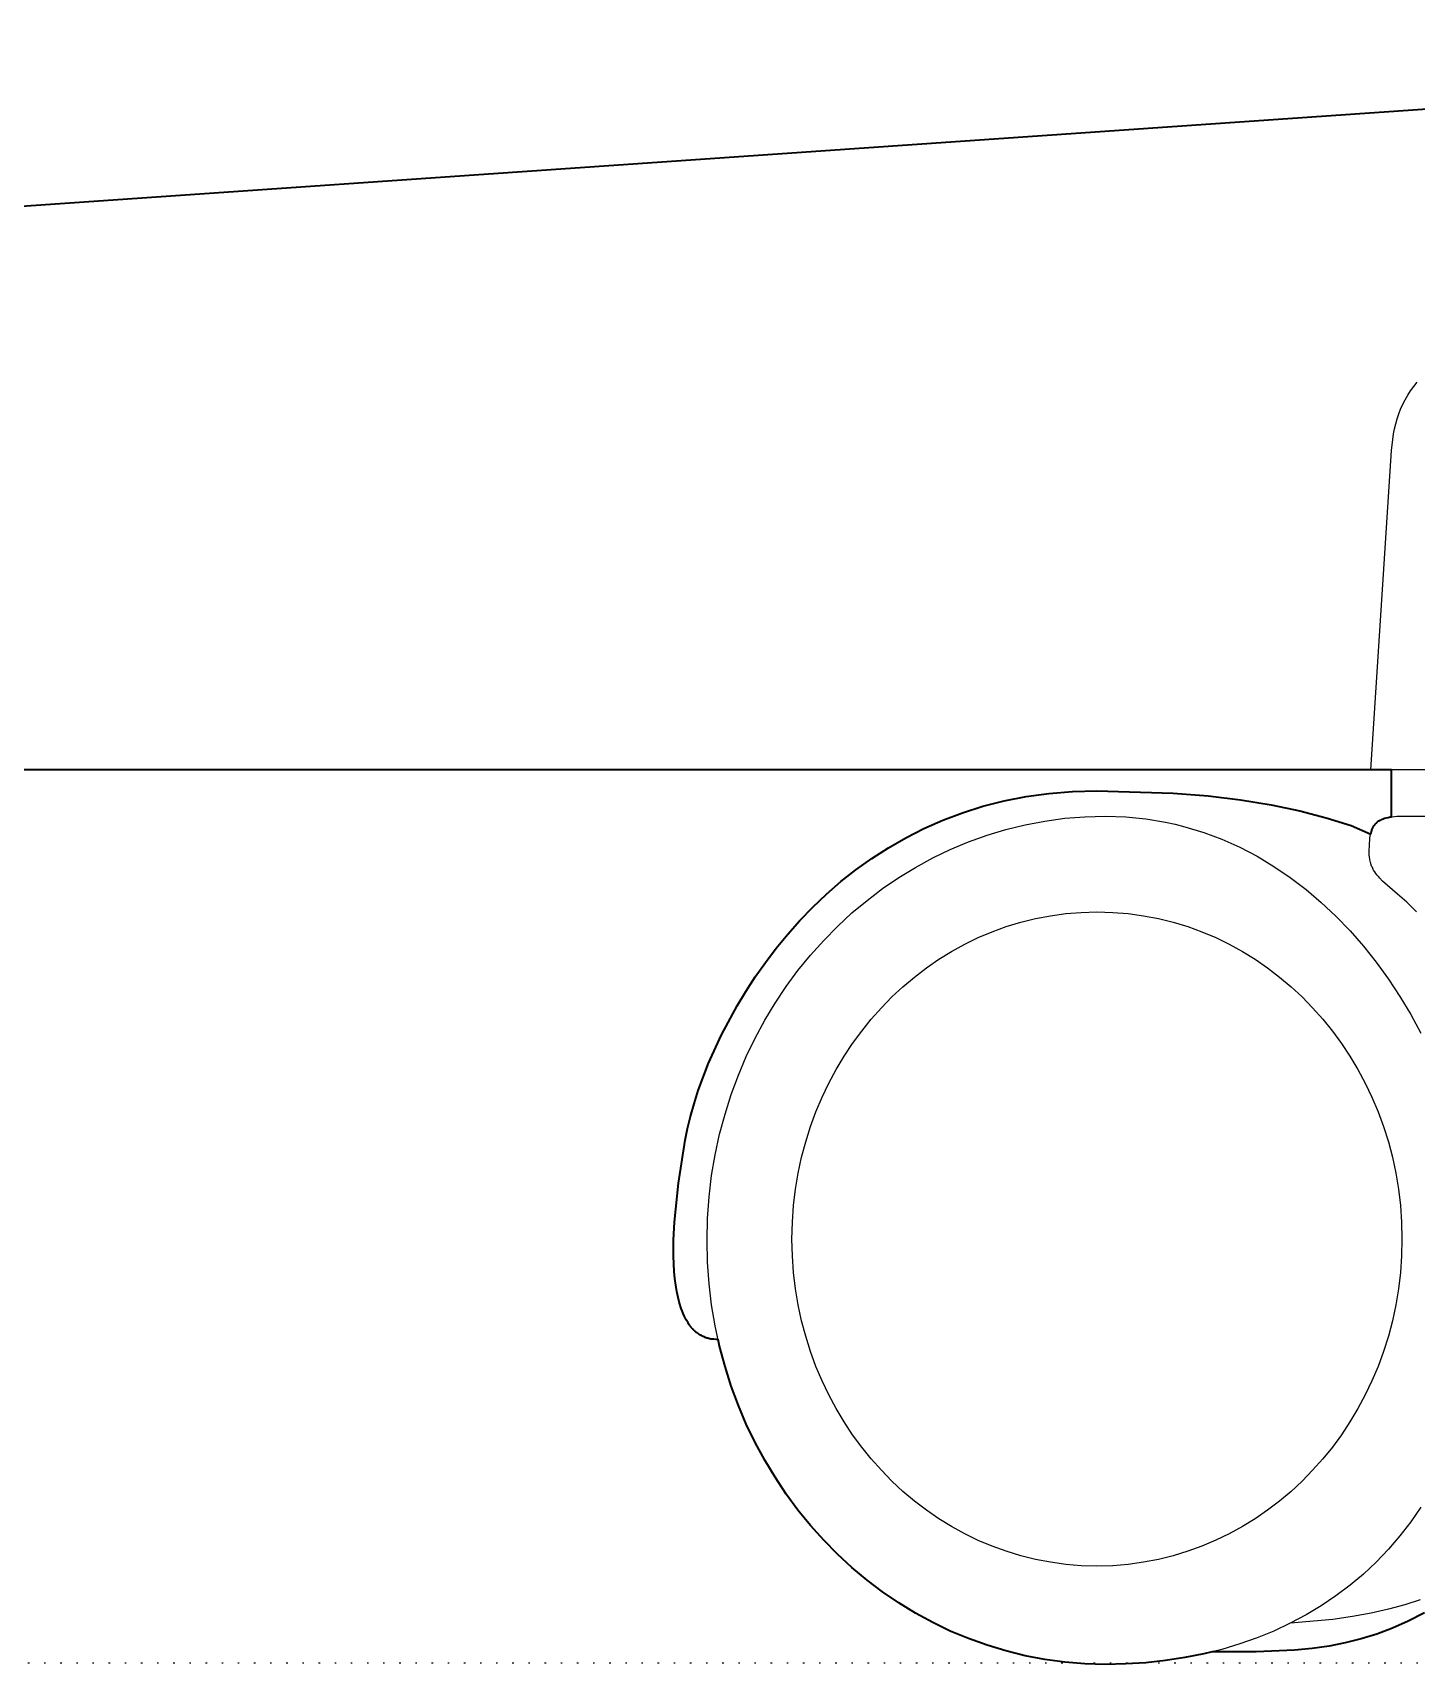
# Model space of a CAD drawing. Header units: millimetres. Extents: x 0 to 1824, y -1116 to 893.
# Drawn here: x 1268 to 1362.2, y -0.1 to 111 of the extents above; entities that cross this region are included whole.
import ezdxf

# ---------------------------------------------------------------- set-up
doc = ezdxf.new("R2010")
doc.units = ezdxf.units.MM
doc.linetypes.add('Dots', pattern=[1, 0, -1])
doc.layers.add('Blocks', color=7, linetype='Continuous')
for name, color, linetype, lineweight, true_color in [('Blocks$Inner', 7, 'Continuous', 25, 0x007f00), ('Blocks$Outline', 7, 'Continuous', 35, 0xff3f3f), ('Groud', 7, 'Dots', 25, 0x243775)]:
    doc.layers.add(name, color=color, linetype=linetype, lineweight=lineweight, true_color=true_color)

# ---------------------------------------------------------------- blocks, each defined once
blk = doc.blocks.new('Oxford Low Office Chair Side')
at = {"layer": 'Blocks$Inner'}
for points in [[(73.5, 91.32), (345.1, 110.11), (381.73, 111.04)], [(631.4, 60.83), (294.98, 60.83), (67.92, 60.83)], [(279.58, 60.83), (281, 82.58), (281.08, 83.33), (281.14, 83.7), (281.21, 84.05), (281.29, 84.4), (281.38, 84.74), (281.49, 85.07), (281.62, 85.4), (281.76, 85.72), (281.92, 86.03), (282.1, 86.34), (282.29, 86.64), (282.51, 86.93), (282.75, 87.22)], [(281, 57.62), (281, 60.83)], [(235.12, 22.01), (234.97, 22.02), (234.83, 22.03), (234.69, 22.04), (234.62, 22.05), (234.55, 22.07), (234.54, 22.07), (234.54, 22.07), (234.54, 22.07), (234.53, 22.07), (234.53, 22.07), (234.52, 22.07), (234.52, 22.07), (234.51, 22.08), (234.51, 22.08), (234.51, 22.08), (234.5, 22.08), (234.5, 22.08), (234.49, 22.08), (234.49, 22.08), (234.49, 22.08), (234.48, 22.08), (234.46, 22.09), (234.46, 22.09), (234.46, 22.09), (234.45, 22.09), (234.45, 22.09), (234.44, 22.09), (234.44, 22.09), (234.44, 22.1), (234.43, 22.1), (234.43, 22.1), (234.42, 22.1), (234.42, 22.1), (234.41, 22.1), (234.35, 22.12), (234.35, 22.12), (234.34, 22.12), (234.34, 22.12), (234.33, 22.12), (234.33, 22.13), (234.32, 22.13), (234.32, 22.13), (234.32, 22.13), (234.31, 22.13), (234.31, 22.13), (234.3, 22.14), (234.3, 22.14), (234.3, 22.14), (234.29, 22.14), (234.29, 22.14), (234.28, 22.14), (234.16, 22.19), (234.04, 22.25), (234.03, 22.25), (234.03, 22.25), (234.03, 22.25), (234.02, 22.25), (234.02, 22.26), (234.01, 22.26), (234.01, 22.26), (234.01, 22.26), (234, 22.26), (234, 22.27), (234, 22.27), (233.99, 22.27), (233.99, 22.27), (233.98, 22.27), (233.98, 22.28), (233.98, 22.28), (233.92, 22.31), (233.86, 22.34), (233.8, 22.38), (233.75, 22.42), (233.75, 22.42), (233.74, 22.42), (233.74, 22.43), (233.73, 22.43), (233.73, 22.43), (233.73, 22.43), (233.72, 22.44), (233.72, 22.44), (233.72, 22.44), (233.71, 22.44), (233.71, 22.45), (233.71, 22.45), (233.7, 22.45), (233.7, 22.45), (233.7, 22.46), (233.69, 22.46), (233.69, 22.46), (233.69, 22.47), (233.68, 22.47), (233.68, 22.47), (233.68, 22.47), (233.67, 22.48), (233.67, 22.48), (233.67, 22.48), (233.66, 22.48), (233.66, 22.49), (233.66, 22.49), (233.65, 22.49), (233.65, 22.49), (233.65, 22.5), (233.64, 22.5), (233.64, 22.5), (233.59, 22.55), (233.58, 22.55), (233.58, 22.55), (233.58, 22.55), (233.57, 22.56), (233.57, 22.56), (233.57, 22.56), (233.56, 22.56), (233.56, 22.57), (233.56, 22.57), (233.55, 22.57), (233.55, 22.58), (233.55, 22.58), (233.55, 22.58), (233.54, 22.59), (233.54, 22.59), (233.54, 22.59), (233.48, 22.64), (233.43, 22.69), (233.39, 22.74), (233.34, 22.79), (233.33, 22.8), (233.33, 22.8), (233.33, 22.8), (233.33, 22.81), (233.32, 22.81), (233.32, 22.81), (233.32, 22.82), (233.31, 22.82), (233.31, 22.82), (233.31, 22.83), (233.3, 22.83), (233.3, 22.83), (233.3, 22.84), (233.3, 22.84), (233.29, 22.84), (233.29, 22.85), (233.24, 22.9), (233.24, 22.91), (233.24, 22.91), (233.24, 22.91), (233.23, 22.92), (233.23, 22.92), (233.23, 22.92), (233.22, 22.93), (233.22, 22.93), (233.22, 22.94), (233.22, 22.94), (233.21, 22.94), (233.21, 22.95), (233.21, 22.95), (233.2, 22.95), (233.2, 22.96), (233.2, 22.96), (233.15, 23.02), (233.11, 23.08), (233.07, 23.15), (233.03, 23.21), (232.95, 23.35), (232.87, 23.49), (232.8, 23.64), (232.73, 23.8), (232.66, 23.96), (232.6, 24.13), (232.49, 24.49), (232.39, 24.87), (232.3, 25.28), (232.23, 25.72), (232.17, 26.17), (232.13, 26.66), (232.08, 27.69), (232.09, 28.81), (232.15, 30.01), (232.42, 32.66), (232.88, 35.6), (233.04, 36.38), (233.24, 37.21), (233.49, 38.07), (233.77, 38.97), (234.47, 40.83), (235.35, 42.77), (236.41, 44.74), (237, 45.73), (237.65, 46.72), (238.34, 47.7), (239.07, 48.67), (239.86, 49.63), (240.69, 50.56), (241.57, 51.47), (242.5, 52.36), (243.48, 53.21), (244.51, 54.02), (245.59, 54.79), (246.72, 55.52), (247.9, 56.2), (249.14, 56.83), (250.42, 57.39), (251.76, 57.9), (253.16, 58.34), (254.6, 58.71), (256.1, 59), (257.66, 59.22), (259.27, 59.35), (260.93, 59.4), (266.13, 59.24), (268.5, 59.04), (270.71, 58.77), (272.79, 58.43), (274.74, 58.02), (276.55, 57.55), (278.25, 57.02), (279.58, 56.43)], [(283, 10.59), (282.31, 9.59), (281.57, 8.64), (280.79, 7.73), (279.96, 6.86), (279.09, 6.04), (278.17, 5.28), (277.21, 4.55), (276.21, 3.88), (275.18, 3.26), (274.1, 2.69), (272.99, 2.16), (271.84, 1.69), (270.66, 1.28), (269.44, 0.91), (268.2, 0.6), (266.92, 0.35), (265.61, 0.15), (264.27, 0), (262.9, -0.08), (261.51, -0.11), (260.11, -0.07), (258.73, 0.04), (257.38, 0.22), (256.04, 0.48), (254.73, 0.8), (253.44, 1.19), (252.18, 1.64), (250.94, 2.16), (249.74, 2.74), (248.57, 3.38), (247.44, 4.07), (246.33, 4.82), (245.27, 5.63), (244.24, 6.49), (243.26, 7.39), (242.32, 8.35), (241.42, 9.35), (240.56, 10.4), (239.76, 11.49), (239, 12.63), (238.3, 13.8), (237.64, 15.01), (237.04, 16.25), (236.5, 17.53), (236.01, 18.84), (235.59, 20.19), (235.22, 21.56), (234.92, 22.95), (234.68, 24.38), (234.51, 25.82), (234.4, 27.29), (234.37, 28.78), (234.4, 30.26), (234.51, 31.73), (234.68, 33.18), (234.92, 34.6), (235.22, 36), (235.59, 37.37), (236.01, 38.71), (236.5, 40.02), (237.04, 41.3), (237.64, 42.55), (238.3, 43.76), (239, 44.93), (239.76, 46.06), (240.56, 47.15), (241.42, 48.2), (242.32, 49.2), (243.26, 50.16), (244.24, 51.07), (245.27, 51.93), (246.33, 52.73), (247.44, 53.48), (248.57, 54.18), (249.74, 54.82), (250.94, 55.39), (252.18, 55.91), (253.44, 56.37), (254.73, 56.75), (256.04, 57.08), (257.38, 57.33), (258.73, 57.52), (260.11, 57.63), (261.51, 57.66), (262.9, 57.62), (264.27, 57.48), (265.61, 57.26), (266.26, 57.11), (266.92, 56.95), (268.2, 56.56), (269.44, 56.09), (270.66, 55.55), (271.84, 54.93), (272.99, 54.24), (274.1, 53.49), (275.18, 52.67), (276.21, 51.79), (277.21, 50.85), (278.17, 49.86), (279.09, 48.81), (279.96, 47.72), (280.79, 46.57), (281.57, 45.39), (282.31, 44.16), (283, 42.89)], [(282.7, 51.14), (282.03, 51.8), (281.41, 52.35), (280.39, 53.24), (280.19, 53.44), (280.1, 53.55), (280.01, 53.65), (279.93, 53.76), (279.85, 53.87), (279.78, 53.98), (279.75, 54.04), (279.75, 54.04), (279.75, 54.04), (279.75, 54.04), (279.75, 54.04), (279.75, 54.05), (279.75, 54.05), (279.75, 54.05), (279.74, 54.06), (279.74, 54.07), (279.73, 54.07), (279.73, 54.07), (279.73, 54.07), (279.73, 54.08), (279.73, 54.08), (279.73, 54.08), (279.73, 54.08), (279.73, 54.08), (279.73, 54.09), (279.72, 54.09), (279.72, 54.09), (279.67, 54.21), (279.64, 54.27), (279.62, 54.33), (279.6, 54.4), (279.6, 54.4), (279.6, 54.4), (279.59, 54.4), (279.59, 54.41), (279.59, 54.41), (279.59, 54.41), (279.59, 54.41), (279.59, 54.42), (279.59, 54.42), (279.59, 54.42), (279.59, 54.42), (279.59, 54.42), (279.59, 54.43), (279.59, 54.43), (279.59, 54.43), (279.59, 54.43), (279.58, 54.44), (279.58, 54.44), (279.58, 54.44), (279.58, 54.44), (279.58, 54.45), (279.58, 54.45), (279.58, 54.45), (279.58, 54.46), (279.58, 54.46), (279.58, 54.46), (279.56, 54.52), (279.54, 54.59), (279.52, 54.73), (279.5, 54.87), (279.48, 55.03), (279.48, 55.18), (279.5, 55.79), (279.52, 56.06), (279.53, 56.18), (279.55, 56.3), (279.57, 56.42), (279.6, 56.53), (279.63, 56.63), (279.65, 56.68), (279.65, 56.69), (279.65, 56.69), (279.65, 56.7), (279.65, 56.7), (279.66, 56.71), (279.66, 56.72), (279.66, 56.73), (279.7, 56.83), (279.71, 56.85), (279.72, 56.87), (279.75, 56.91), (279.77, 56.96), (279.8, 57), (279.82, 57.04), (279.85, 57.08), (279.88, 57.11), (279.91, 57.15), (279.95, 57.18), (279.98, 57.22), (279.99, 57.22), (280.01, 57.24), (280.01, 57.25), (280.03, 57.26), (280.03, 57.26), (280.05, 57.28), (280.13, 57.34), (280.18, 57.36), (280.22, 57.39), (280.22, 57.39), (280.23, 57.4), (280.23, 57.4), (280.24, 57.4), (280.27, 57.42), (280.27, 57.42), (280.27, 57.42), (280.28, 57.42), (280.31, 57.44), (280.36, 57.46), (280.42, 57.48), (280.53, 57.52), (280.64, 57.56), (280.77, 57.58), (280.9, 57.61), (281.05, 57.63), (281.2, 57.64), (281.36, 57.66), (281.71, 57.66), (292.37, 57.66)], [(268.78, 0.75), (271.77, 0.74), (274.39, 0.85), (275.59, 0.97), (276.74, 1.13), (277.85, 1.35), (278.93, 1.62), (280, 1.95), (281.06, 2.36), (282.14, 2.84), (283.24, 3.4)], [(282.95, 4.29), (281.9, 3.95), (280.79, 3.64), (279.6, 3.37), (278.34, 3.14), (277.01, 2.95), (274.11, 2.69)]]:
    blk.add_lwpolyline(points, dxfattribs=at)
blk.add_lwpolyline([(281.71, 28.86), (281.68, 27.72), (281.6, 26.58), (281.47, 25.47), (281.29, 24.37), (281.06, 23.29), (280.78, 22.24), (280.45, 21.2), (280.08, 20.19), (279.66, 19.2), (279.2, 18.24), (278.7, 17.31), (278.16, 16.41), (277.58, 15.53), (276.97, 14.69), (276.31, 13.88), (275.62, 13.11), (274.9, 12.37), (274.15, 11.67), (273.36, 11.01), (272.55, 10.39), (271.71, 9.81), (270.84, 9.27), (269.94, 8.78), (269.02, 8.34), (268.08, 7.94), (267.11, 7.59), (266.12, 7.29), (265.12, 7.04), (264.1, 6.84), (263.06, 6.7), (262, 6.61), (260.93, 6.58), (259.86, 6.61), (258.81, 6.7), (257.77, 6.84), (256.74, 7.04), (255.74, 7.29), (254.75, 7.59), (253.79, 7.94), (252.84, 8.33), (251.92, 8.78), (251.03, 9.27), (250.16, 9.81), (249.31, 10.39), (248.5, 11.01), (247.71, 11.67), (246.96, 12.37), (246.24, 13.11), (245.55, 13.88), (244.9, 14.69), (244.28, 15.53), (243.7, 16.41), (243.16, 17.31), (242.66, 18.24), (242.2, 19.2), (241.78, 20.19), (241.41, 21.2), (241.09, 22.24), (240.81, 23.3), (240.57, 24.37), (240.39, 25.47), (240.26, 26.58), (240.18, 27.72), (240.15, 28.86), (240.18, 30.01), (240.26, 31.14), (240.39, 32.26), (240.57, 33.35), (240.81, 34.43), (241.09, 35.49), (241.41, 36.52), (241.78, 37.53), (242.2, 38.52), (242.66, 39.48), (243.16, 40.41), (243.7, 41.32), (244.28, 42.19), (244.9, 43.03), (245.55, 43.84), (246.24, 44.62), (246.96, 45.35), (247.71, 46.05), (248.5, 46.71), (249.31, 47.34), (250.16, 47.92), (251.03, 48.45), (251.92, 48.94), (252.84, 49.39), (253.79, 49.79), (254.75, 50.14), (255.74, 50.44), (256.74, 50.69), (257.77, 50.88), (258.81, 51.03), (259.86, 51.11), (260.93, 51.14), (262, 51.11), (263.06, 51.03), (264.1, 50.88), (265.12, 50.69), (266.12, 50.44), (267.11, 50.14), (268.08, 49.79), (269.02, 49.39), (269.94, 48.94), (270.84, 48.45), (271.71, 47.92), (272.55, 47.34), (273.36, 46.71), (274.15, 46.05), (274.9, 45.35), (275.62, 44.62), (276.31, 43.84), (276.97, 43.03), (277.58, 42.19), (278.16, 41.32), (278.7, 40.41), (279.2, 39.48), (279.66, 38.52), (280.08, 37.53), (280.45, 36.52), (280.78, 35.49), (281.06, 34.43), (281.29, 33.35), (281.47, 32.26), (281.6, 31.14), (281.68, 30.01)], close=True, dxfattribs=at)
at = {"layer": 'Blocks$Outline'}
for points in [[(73.5, 91.32), (345.1, 110.11)], [(281, 60.83), (76.65, 60.83)], [(281, 57.62), (281, 60.83)], [(254.6, 58.71), (256.1, 59)], [(256.1, 59), (257.66, 59.22)], [(257.66, 59.22), (259.27, 59.35)], [(259.27, 59.35), (260.93, 59.4)], [(260.93, 59.4), (266.13, 59.24)], [(266.13, 59.24), (268.5, 59.04)], [(268.5, 59.04), (270.71, 58.77)], [(250.42, 57.39), (251.76, 57.9)], [(251.76, 57.9), (253.16, 58.34)], [(253.16, 58.34), (254.6, 58.71)], [(270.71, 58.77), (272.79, 58.43)], [(272.79, 58.43), (274.74, 58.02)], [(274.74, 58.02), (276.55, 57.55)], [(247.9, 56.2), (249.14, 56.83)], [(249.14, 56.83), (250.42, 57.39)], [(276.55, 57.55), (278.25, 57.02)], [(278.25, 57.02), (279.58, 56.43)], [(279.65, 56.7), (279.65, 56.71)], [(279.65, 56.71), (279.65, 56.71)], [(279.65, 56.71), (279.65, 56.71)], [(279.65, 56.71), (279.66, 56.71)], [(279.65, 56.69), (279.65, 56.7)], [(279.65, 56.7), (279.65, 56.7)], [(279.65, 56.7), (279.65, 56.7)], [(279.65, 56.7), (279.65, 56.7)], [(279.65, 56.7), (279.65, 56.7)], [(279.65, 56.7), (279.65, 56.7)], [(279.65, 56.7), (279.65, 56.7)], [(279.65, 56.69), (279.65, 56.69)], [(279.65, 56.69), (279.65, 56.69)], [(279.65, 56.69), (279.65, 56.69)], [(279.65, 56.69), (279.65, 56.69)], [(279.65, 56.69), (279.65, 56.69)], [(279.65, 56.69), (279.65, 56.69)], [(279.66, 56.73), (279.7, 56.83)], [(279.66, 56.72), (279.66, 56.73)], [(279.66, 56.71), (279.66, 56.72)], [(279.66, 56.72), (279.66, 56.72)], [(279.66, 56.72), (279.66, 56.72)], [(279.66, 56.72), (279.66, 56.72)], [(279.66, 56.71), (279.66, 56.71)], [(279.66, 56.71), (279.66, 56.71)], [(279.7, 56.83), (279.71, 56.85)], [(279.71, 56.85), (279.72, 56.87)], [(279.72, 56.87), (279.75, 56.91)], [(279.75, 56.91), (279.77, 56.96)], [(279.77, 56.96), (279.8, 57)], [(279.8, 57), (279.82, 57.04)], [(279.82, 57.04), (279.85, 57.08)], [(279.85, 57.08), (279.88, 57.11)], [(279.88, 57.11), (279.91, 57.15)], [(279.91, 57.15), (279.95, 57.18)], [(279.95, 57.18), (279.98, 57.22)], [(279.98, 57.22), (279.98, 57.22)], [(279.98, 57.22), (279.99, 57.22)], [(279.99, 57.22), (279.99, 57.23)], [(279.99, 57.23), (279.99, 57.23)], [(279.99, 57.23), (279.99, 57.23)], [(279.99, 57.23), (279.99, 57.23)], [(279.99, 57.23), (279.99, 57.23)], [(279.99, 57.23), (280, 57.23)], [(279.99, 57.22), (279.99, 57.22)], [(279.99, 57.22), (279.99, 57.22)], [(279.99, 57.22), (279.99, 57.22)], [(280, 57.23), (280, 57.24)], [(280, 57.24), (280, 57.24)], [(280, 57.24), (280, 57.24)], [(280, 57.24), (280, 57.24)], [(280, 57.24), (280.01, 57.24)], [(280, 57.23), (280, 57.23)], [(280, 57.23), (280, 57.23)], [(280, 57.23), (280, 57.23)], [(280, 57.23), (280, 57.23)], [(280.01, 57.24), (280.01, 57.25)], [(280.01, 57.25), (280.01, 57.25)], [(280.01, 57.25), (280.01, 57.25)], [(280.01, 57.25), (280.02, 57.25)], [(280.01, 57.24), (280.01, 57.24)], [(280.01, 57.24), (280.01, 57.24)], [(280.01, 57.24), (280.01, 57.24)], [(280.01, 57.24), (280.01, 57.24)], [(280.01, 57.24), (280.01, 57.24)], [(280.02, 57.25), (280.03, 57.26)], [(280.03, 57.26), (280.05, 57.28)], [(280.03, 57.26), (280.03, 57.26)], [(280.03, 57.26), (280.03, 57.26)], [(280.03, 57.26), (280.03, 57.26)], [(280.03, 57.26), (280.03, 57.26)], [(280.03, 57.26), (280.03, 57.26)], [(280.03, 57.26), (280.03, 57.26)], [(280.03, 57.26), (280.03, 57.26)], [(280.03, 57.26), (280.03, 57.26)], [(280.05, 57.28), (280.13, 57.34)], [(280.13, 57.34), (280.18, 57.36)], [(280.18, 57.36), (280.22, 57.39)], [(280.22, 57.39), (280.22, 57.39)], [(280.22, 57.39), (280.22, 57.39)], [(280.22, 57.39), (280.23, 57.39)], [(280.23, 57.39), (280.23, 57.4)], [(280.23, 57.4), (280.23, 57.4)], [(280.23, 57.4), (280.23, 57.4)], [(280.23, 57.4), (280.23, 57.4)], [(280.23, 57.4), (280.23, 57.4)], [(280.23, 57.4), (280.24, 57.4)], [(280.23, 57.39), (280.23, 57.39)], [(280.23, 57.39), (280.23, 57.39)], [(280.24, 57.4), (280.27, 57.42)], [(280.24, 57.4), (280.24, 57.4)], [(280.24, 57.4), (280.24, 57.4)], [(280.24, 57.4), (280.24, 57.4)], [(280.24, 57.4), (280.24, 57.4)], [(280.24, 57.4), (280.24, 57.4)], [(280.27, 57.42), (280.27, 57.42)], [(280.27, 57.42), (280.27, 57.42)], [(280.27, 57.42), (280.27, 57.42)], [(280.27, 57.42), (280.27, 57.42)], [(280.27, 57.42), (280.27, 57.42)], [(280.27, 57.42), (280.28, 57.42)], [(280.28, 57.42), (280.29, 57.43)], [(280.28, 57.42), (280.28, 57.42)], [(280.28, 57.42), (280.28, 57.42)], [(280.28, 57.42), (280.28, 57.42)], [(280.28, 57.42), (280.28, 57.42)], [(280.28, 57.42), (280.28, 57.42)], [(280.28, 57.42), (280.28, 57.42)], [(280.29, 57.43), (280.31, 57.44)], [(280.29, 57.43), (280.29, 57.43)], [(280.29, 57.43), (280.29, 57.43)], [(280.29, 57.43), (280.29, 57.43)], [(280.31, 57.44), (280.36, 57.46)], [(280.36, 57.46), (280.42, 57.48)], [(280.42, 57.48), (280.53, 57.52)], [(280.53, 57.52), (280.64, 57.56)], [(280.64, 57.56), (280.77, 57.58)], [(280.77, 57.58), (280.9, 57.61)], [(280.9, 57.61), (281, 57.62)], [(246.72, 55.52), (247.9, 56.2)], [(279.58, 56.43), (279.6, 56.53)], [(279.6, 56.53), (279.63, 56.63)], [(279.63, 56.63), (279.65, 56.68)], [(279.65, 56.68), (279.65, 56.69)], [(244.51, 54.02), (245.59, 54.79)], [(245.59, 54.79), (246.72, 55.52)], [(243.48, 53.21), (244.51, 54.02)], [(241.57, 51.47), (242.5, 52.36)], [(242.5, 52.36), (243.48, 53.21)], [(240.69, 50.56), (241.57, 51.47)], [(239.86, 49.63), (240.69, 50.56)], [(239.07, 48.67), (239.86, 49.63)], [(238.34, 47.7), (239.07, 48.67)], [(237, 45.73), (237.65, 46.72)], [(237.65, 46.72), (238.34, 47.7)], [(236.41, 44.74), (237, 45.73)], [(235.35, 42.77), (236.41, 44.74)], [(234.47, 40.83), (235.35, 42.77)], [(233.77, 38.97), (234.47, 40.83)], [(233.49, 38.07), (233.77, 38.97)], [(233.24, 37.21), (233.49, 38.07)], [(233.04, 36.38), (233.24, 37.21)], [(232.42, 32.66), (232.88, 35.6)], [(232.88, 35.6), (233.04, 36.38)], [(232.15, 30.01), (232.42, 32.66)], [(232.09, 28.81), (232.15, 30.01)], [(232.08, 27.69), (232.09, 28.81)], [(232.13, 26.66), (232.08, 27.69)], [(232.17, 26.17), (232.13, 26.66)], [(232.23, 25.72), (232.17, 26.17)], [(232.3, 25.28), (232.23, 25.72)], [(232.39, 24.87), (232.3, 25.28)], [(232.49, 24.49), (232.39, 24.87)], [(232.6, 24.13), (232.49, 24.49)], [(232.66, 23.96), (232.6, 24.13)], [(232.73, 23.8), (232.66, 23.96)], [(232.8, 23.64), (232.73, 23.8)], [(232.87, 23.49), (232.8, 23.64)], [(232.95, 23.35), (232.87, 23.49)], [(233.03, 23.21), (232.95, 23.35)], [(233.07, 23.15), (233.03, 23.21)], [(233.11, 23.08), (233.07, 23.15)], [(233.15, 23.02), (233.11, 23.08)], [(233.2, 22.96), (233.15, 23.02)], [(233.2, 22.95), (233.2, 22.96)], [(233.2, 22.96), (233.2, 22.96)], [(233.21, 22.95), (233.2, 22.95)], [(233.21, 22.94), (233.21, 22.95)], [(233.21, 22.95), (233.21, 22.95)], [(233.22, 22.94), (233.21, 22.94)], [(233.22, 22.93), (233.22, 22.94)], [(233.22, 22.94), (233.22, 22.94)], [(233.23, 22.92), (233.22, 22.93)], [(233.22, 22.93), (233.22, 22.93)], [(233.24, 22.91), (233.23, 22.92)], [(233.23, 22.92), (233.23, 22.92)], [(233.23, 22.92), (233.23, 22.92)], [(233.24, 22.9), (233.24, 22.91)], [(233.24, 22.91), (233.24, 22.91)], [(233.24, 22.91), (233.24, 22.91)], [(233.29, 22.85), (233.24, 22.9)], [(233.29, 22.84), (233.29, 22.85)], [(233.3, 22.84), (233.29, 22.84)], [(233.3, 22.83), (233.3, 22.84)], [(233.3, 22.84), (233.3, 22.84)], [(233.31, 22.83), (233.3, 22.83)], [(233.3, 22.83), (233.3, 22.83)], [(233.31, 22.82), (233.31, 22.83)], [(233.32, 22.82), (233.31, 22.82)], [(233.31, 22.82), (233.31, 22.82)], [(233.32, 22.81), (233.32, 22.82)], [(233.33, 22.81), (233.32, 22.81)], [(233.32, 22.81), (233.32, 22.81)], [(233.33, 22.8), (233.33, 22.81)], [(233.34, 22.79), (233.33, 22.8)], [(233.33, 22.8), (233.33, 22.8)], [(233.33, 22.8), (233.33, 22.8)], [(233.39, 22.74), (233.34, 22.79)], [(233.43, 22.69), (233.39, 22.74)], [(233.48, 22.64), (233.43, 22.69)], [(233.54, 22.59), (233.48, 22.64)], [(233.55, 22.58), (233.54, 22.59)], [(233.54, 22.59), (233.54, 22.59)], [(233.54, 22.59), (233.54, 22.59)], [(233.55, 22.57), (233.55, 22.58)], [(233.55, 22.58), (233.55, 22.58)], [(233.55, 22.58), (233.55, 22.58)], [(233.56, 22.57), (233.55, 22.57)], [(233.56, 22.56), (233.56, 22.57)], [(233.56, 22.57), (233.56, 22.57)], [(233.57, 22.56), (233.56, 22.56)], [(233.58, 22.55), (233.57, 22.56)], [(233.57, 22.56), (233.57, 22.56)], [(233.57, 22.56), (233.57, 22.56)], [(233.59, 22.55), (233.58, 22.55)], [(233.58, 22.55), (233.58, 22.55)], [(233.58, 22.55), (233.58, 22.55)], [(233.64, 22.5), (233.59, 22.55)], [(233.65, 22.5), (233.64, 22.5)], [(233.64, 22.5), (233.64, 22.5)], [(233.65, 22.49), (233.65, 22.5)], [(233.66, 22.49), (233.65, 22.49)], [(233.65, 22.49), (233.65, 22.49)], [(233.66, 22.48), (233.66, 22.49)], [(233.66, 22.49), (233.66, 22.49)], [(233.67, 22.48), (233.66, 22.48)], [(233.68, 22.47), (233.67, 22.48)], [(233.67, 22.48), (233.67, 22.48)], [(233.67, 22.48), (233.67, 22.48)], [(233.69, 22.47), (233.68, 22.47)], [(233.68, 22.47), (233.68, 22.47)], [(233.68, 22.47), (233.68, 22.47)], [(233.69, 22.46), (233.69, 22.47)], [(233.7, 22.46), (233.69, 22.46)], [(233.69, 22.46), (233.69, 22.46)], [(233.7, 22.45), (233.7, 22.46)], [(233.71, 22.45), (233.7, 22.45)], [(233.7, 22.45), (233.7, 22.45)], [(233.71, 22.44), (233.71, 22.45)], [(233.71, 22.45), (233.71, 22.45)], [(233.72, 22.44), (233.71, 22.44)], [(233.73, 22.43), (233.72, 22.44)], [(233.72, 22.44), (233.72, 22.44)], [(233.72, 22.44), (233.72, 22.44)], [(233.74, 22.43), (233.73, 22.43)], [(233.73, 22.43), (233.73, 22.43)], [(233.73, 22.43), (233.73, 22.43)], [(233.74, 22.42), (233.74, 22.43)], [(233.75, 22.42), (233.74, 22.42)], [(233.8, 22.38), (233.75, 22.42)], [(233.75, 22.42), (233.75, 22.42)], [(233.86, 22.34), (233.8, 22.38)], [(233.92, 22.31), (233.86, 22.34)], [(233.98, 22.28), (233.92, 22.31)], [(233.98, 22.27), (233.98, 22.28)], [(233.98, 22.28), (233.98, 22.28)], [(233.99, 22.27), (233.98, 22.27)], [(234, 22.27), (233.99, 22.27)], [(233.99, 22.27), (233.99, 22.27)], [(234, 22.26), (234, 22.27)], [(234, 22.27), (234, 22.27)], [(234.01, 22.26), (234, 22.26)], [(234.02, 22.26), (234.01, 22.26)], [(234.01, 22.26), (234.01, 22.26)], [(234.01, 22.26), (234.01, 22.26)], [(234.02, 22.25), (234.02, 22.26)], [(234.03, 22.25), (234.02, 22.25)], [(234.04, 22.25), (234.03, 22.25)], [(234.03, 22.25), (234.03, 22.25)], [(234.03, 22.25), (234.03, 22.25)], [(234.16, 22.19), (234.04, 22.25)], [(234.28, 22.14), (234.16, 22.19)], [(234.29, 22.14), (234.28, 22.14)], [(234.3, 22.14), (234.29, 22.14)], [(234.29, 22.14), (234.29, 22.14)], [(234.31, 22.13), (234.3, 22.14)], [(234.3, 22.14), (234.3, 22.14)], [(234.3, 22.14), (234.3, 22.14)], [(234.32, 22.13), (234.31, 22.13)], [(234.31, 22.13), (234.31, 22.13)], [(234.33, 22.13), (234.32, 22.13)], [(234.32, 22.13), (234.32, 22.13)], [(234.32, 22.13), (234.32, 22.13)], [(234.33, 22.12), (234.33, 22.13)], [(234.34, 22.12), (234.33, 22.12)], [(234.35, 22.12), (234.34, 22.12)], [(234.34, 22.12), (234.34, 22.12)], [(234.41, 22.1), (234.35, 22.12)], [(234.35, 22.12), (234.35, 22.12)], [(234.42, 22.1), (234.41, 22.1)], [(234.43, 22.1), (234.42, 22.1)], [(234.42, 22.1), (234.42, 22.1)], [(234.44, 22.1), (234.43, 22.1)], [(234.43, 22.1), (234.43, 22.1)], [(234.44, 22.09), (234.44, 22.1)], [(234.45, 22.09), (234.44, 22.09)], [(234.44, 22.09), (234.44, 22.09)], [(234.46, 22.09), (234.45, 22.09)], [(234.45, 22.09), (234.45, 22.09)], [(234.48, 22.08), (234.46, 22.09)], [(234.46, 22.09), (234.46, 22.09)], [(234.46, 22.09), (234.46, 22.09)], [(234.49, 22.08), (234.48, 22.08)], [(234.5, 22.08), (234.49, 22.08)], [(234.49, 22.08), (234.49, 22.08)], [(234.49, 22.08), (234.49, 22.08)], [(234.51, 22.08), (234.5, 22.08)], [(234.5, 22.08), (234.5, 22.08)], [(234.52, 22.07), (234.51, 22.08)], [(234.51, 22.08), (234.51, 22.08)], [(234.51, 22.08), (234.51, 22.08)], [(234.53, 22.07), (234.52, 22.07)], [(234.52, 22.07), (234.52, 22.07)], [(234.54, 22.07), (234.53, 22.07)], [(234.53, 22.07), (234.53, 22.07)], [(234.55, 22.07), (234.54, 22.07)], [(234.54, 22.07), (234.54, 22.07)], [(234.54, 22.07), (234.54, 22.07)], [(234.62, 22.05), (234.55, 22.07)], [(234.69, 22.04), (234.62, 22.05)], [(234.83, 22.03), (234.69, 22.04)], [(234.97, 22.02), (234.83, 22.03)], [(235.12, 22.01), (234.97, 22.02)], [(235.22, 21.56), (235.12, 22.01)], [(235.59, 20.19), (235.22, 21.56)], [(236.01, 18.84), (235.59, 20.19)], [(236.5, 17.53), (236.01, 18.84)], [(237.04, 16.25), (236.5, 17.53)], [(237.64, 15.01), (237.04, 16.25)], [(238.3, 13.8), (237.64, 15.01)], [(239, 12.63), (238.3, 13.8)], [(239.76, 11.49), (239, 12.63)], [(240.56, 10.4), (239.76, 11.49)], [(241.42, 9.35), (240.56, 10.4)], [(242.32, 8.35), (241.42, 9.35)], [(243.26, 7.39), (242.32, 8.35)], [(244.24, 6.49), (243.26, 7.39)], [(245.27, 5.63), (244.24, 6.49)], [(246.33, 4.82), (245.27, 5.63)], [(247.44, 4.07), (246.33, 4.82)], [(248.57, 3.38), (247.44, 4.07)], [(249.74, 2.74), (248.57, 3.38)], [(283.24, 3.4), (282.14, 2.84)], [(250.94, 2.16), (249.74, 2.74)], [(281.06, 2.36), (280, 1.95)], [(282.14, 2.84), (281.06, 2.36)], [(252.18, 1.64), (250.94, 2.16)], [(253.44, 1.19), (252.18, 1.64)], [(254.73, 0.8), (253.44, 1.19)], [(276.74, 1.13), (275.59, 0.97)], [(277.85, 1.35), (276.74, 1.13)], [(278.93, 1.62), (277.85, 1.35)], [(280, 1.95), (278.93, 1.62)], [(256.04, 0.48), (254.73, 0.8)], [(257.38, 0.22), (256.04, 0.48)], [(258.73, 0.04), (257.38, 0.22)], [(260.11, -0.07), (258.73, 0.04)], [(264.27, 0), (262.9, -0.08)], [(265.61, 0.15), (264.27, 0)], [(266.92, 0.35), (265.61, 0.15)], [(268.2, 0.6), (266.92, 0.35)], [(268.78, 0.75), (268.2, 0.6)], [(271.77, 0.74), (268.78, 0.75)], [(274.39, 0.85), (271.77, 0.74)], [(275.59, 0.97), (274.39, 0.85)], [(261.51, -0.11), (260.11, -0.07)], [(262.9, -0.08), (261.51, -0.11)]]:
    blk.add_lwpolyline(points, dxfattribs=at)

msp = doc.modelspace()

# ---------------------------------------------------------------- linework, layer by layer
at = {"layer": 'Groud'}
msp.add_lwpolyline([(1079.53, 0), (1824.1, 0)], dxfattribs=at)

# ---------------------------------------------------------------- block references
at = {"layer": 'Blocks'}
msp.add_blockref('Oxford Low Office Chair Side', (1079.53, 0), dxfattribs=at)

doc.saveas('drawing.dxf')
